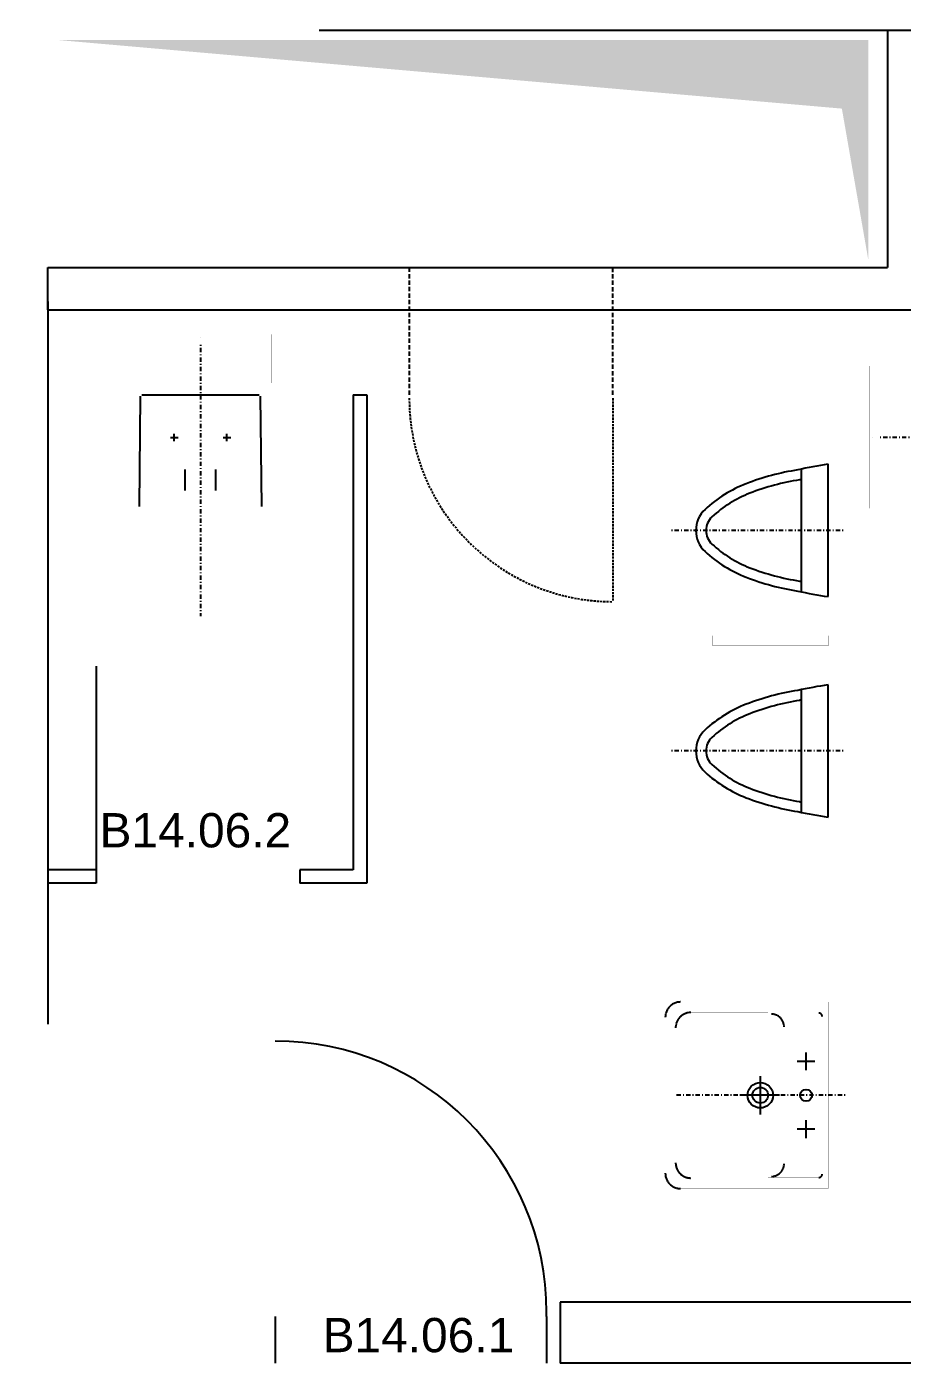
# Model space of a CAD drawing. Extents: x 7705 to 8778, y -6493 to -5330.
# Drawn here: x 8183.2 to 8284.8, y -5740.1 to -5585 of the extents above; entities that cross this region are included whole.
import ezdxf

# ---------------------------------------------------------------- set-up
doc = ezdxf.new("R2010")
doc.units = 0
for name, pattern in [('DASHES', [0.75, 0.5, -0.25]), ('DOT_DASH', [1, 0, -0.25, 0.5, -0.25]), ('SHORT_DASHES', [0.375, 0.25, -0.125])]:
    doc.linetypes.add(name, pattern=pattern)
doc.layers.get('0').update_dxf_attribs({"linetype": 'CONTINUOUS'})
for name, color, linetype in [('A-NEU-AUSSPARUNG', 7, 'CONTINUOUS'), ('A-NEU-GRUNDRISS', 7, 'CONTINUOUS'), ('A-NEU-MOEBLIERUNG', 7, 'CONTINUOUS'), ('A-NEU-TüRPOSITIONEN', 7, 'CONTINUOUS'), ('A-NEU-WAND-BACKSTEIN', 7, 'CONTINUOUS'), ('A-NEU-WAND-BETON', 7, 'CONTINUOUS'), ('FM_OBJEKT_RAUM', 7, 'CONTINUOUS')]:
    doc.layers.add(name, color=color, linetype=linetype)
doc.styles.add('ARIAL', font='ARIAL')

# ---------------------------------------------------------------- blocks, each defined once
blk = doc.blocks.new('*D000006')
at = {"layer": 'FM_OBJEKT_RAUM', "color": 250, "linetype": 'CONTINUOUS', "const_width": 0.00174}
blk.add_lwpolyline([(8185.6938, -5733.0264), (8210.498, -5733.0264), (8245.1426, -5733.0264), (8276.2461, -5733.0264), (8276.2461, -5627.7119), (8185.6938, -5627.7119), (8185.6938, -5733.0264)], close=True, dxfattribs=at)
blk = doc.blocks.new('*D000015')
at = {"layer": 'FM_OBJEKT_RAUM', "color": 250, "linetype": 'CONTINUOUS', "const_width": 0.00174}
blk.add_lwpolyline([(8185.6938, -5612.9482), (8185.6938, -5585.3892), (8283.1348, -5585.3892), (8283.1348, -5612.9482)], close=True, dxfattribs=at)
blk = doc.blocks.new('*D000020')
at = {"layer": 'FM_OBJEKT_RAUM', "color": 250, "linetype": 'CONTINUOUS', "const_width": 0.00174}
blk.add_lwpolyline([(8185.6938, -5617.8691), (8288.0566, -5617.8691), (8288.0566, -5650.3496), (8357.1504, -5650.3496), (8357.1504, -5641.2944), (8360.8906, -5641.2944), (8360.8906, -5677.9082), (8288.0566, -5677.9082), (8288.0566, -5733.0264), (8276.2461, -5733.0264), (8276.2461, -5627.7119), (8185.6938, -5627.7119)], close=True, dxfattribs=at)
blk = doc.blocks.new('*D000022')
at = {"layer": 'FM_OBJEKT_RAUM', "color": 250, "linetype": 'CONTINUOUS', "const_width": 0.00174}
blk.add_lwpolyline([(8366.7969, -5581.0581), (8366.7969, -5599.9561), (8366.7969, -5634.6016), (8366.7969, -5642.4756), (8367.5938, -5642.4756), (8367.5938, -5673.1841), (8366.7969, -5673.1841), (8366.7969, -5740.1133), (8354.9844, -5740.1133), (8320.3398, -5740.1133), (8245.1426, -5740.1133), (8210.498, -5740.1133), (8161.2847, -5740.1133)], dxfattribs=at)
blk = doc.blocks.new('*D000077')
at = {"layer": 'A-NEU-MOEBLIERUNG', "color": 250, "linetype": 'CONTINUOUS'}
for p, q in [((8203.4102, -5621.0977), (8203.4121, -5621.0977)), ((8196.5977, -5627.7119), (8210.2227, -5627.7119)), ((8196.3242, -5640.6655), (8196.4414, -5627.8618)), ((8210.3418, -5627.8628), (8210.498, -5640.6655)), ((8200.3594, -5633.085), (8200.3594, -5632.2251)), ((8206.4629, -5633.085), (8206.4629, -5632.2251)), ((8199.916, -5632.6548), (8200.8027, -5632.6548)), ((8206.0195, -5632.6548), (8206.9043, -5632.6548)), ((8201.6387, -5638.8354), (8201.6387, -5636.3701)), ((8205.1816, -5638.8354), (8205.1816, -5636.3701))]:
    blk.add_line(p, q, dxfattribs=at)
at = {"layer": 'A-NEU-MOEBLIERUNG', "color": 250, "linetype": 'DOT_DASH'}
blk.add_line((8203.4102, -5621.9243), (8203.4102, -5653.4204), dxfattribs=at)
at = {"layer": 'A-NEU-MOEBLIERUNG', "color": 250, "linetype": 'SHORT_DASHES', "const_width": 0.0139}
blk.add_lwpolyline([(8195.1426, -5620.7041), (8211.6777, -5620.7041), (8211.6777, -5626.334), (8195.1426, -5626.334)], close=True, dxfattribs=at)
blk = doc.blocks.new('*D000081')
at = {"layer": 'A-NEU-GRUNDRISS', "color": 250, "linetype": 'CONTINUOUS', "const_width": 0.00174}
blk.add_lwpolyline([(8212.0723, -5702.7119), (8212.0723, -5734.667)], dxfattribs=at)
at = {"layer": 'A-NEU-GRUNDRISS', "color": 250, "linetype": 'CONTINUOUS'}
blk.add_arc((8212.0723, -5734.208), 31.496, 0, 90, dxfattribs=at)
blk = doc.blocks.new('*D000080')
at = {"layer": 'A-NEU-GRUNDRISS', "color": 250, "linetype": 'CONTINUOUS'}
for p, q in [((8212.0723, -5734.667), (8212.0723, -5740.1143)), ((8243.5684, -5734.667), (8243.5684, -5734.208)), ((8243.5684, -5734.667), (8243.5684, -5740.1143))]:
    blk.add_line(p, q, dxfattribs=at)
at = {"color": 0, "linetype": 'BYBLOCK'}
blk.add_blockref('*D000081', (0, 0), dxfattribs=at)
blk = doc.blocks.new('*D000092')
at = {"layer": 'A-NEU-AUSSPARUNG', "color": 250, "linetype": 'DASHES', "const_width": 0.00174}
blk.add_lwpolyline([(8185.6938, -5585.3896), (8282.1504, -5585.3896), (8282.1504, -5612.9482), (8185.6938, -5612.9482)], close=True, dxfattribs=at)
at = {"layer": 'A-NEU-AUSSPARUNG', "color": 250, "linetype": 'CONTINUOUS'}
blk.add_solid([(8186.7173, -5586.5264), (8280.8906, -5586.5264), (8277.8379, -5594.499), (8280.8906, -5611.9639)], dxfattribs=at)
blk = doc.blocks.new('*D000093')
at = {"layer": 'A-NEU-MOEBLIERUNG', "color": 250, "linetype": 'CONTINUOUS'}
for p, q in [((8288.0566, -5639.4453), (8288.0566, -5625.8208)), ((8288.207, -5625.7026), (8301.0098, -5625.5464)), ((8293, -5630.0249), (8293, -5629.1387)), ((8293.4297, -5629.582), (8292.5703, -5629.582)), ((8299.1797, -5630.8613), (8296.7148, -5630.8613)), ((8281.4414, -5632.6328), (8281.4414, -5632.6318)), ((8293, -5636.127), (8293, -5635.2412)), ((8299.1797, -5634.4048), (8296.7148, -5634.4048)), ((8293.4297, -5635.6841), (8292.5703, -5635.6841)), ((8301.0098, -5639.7197), (8288.207, -5639.6025))]:
    blk.add_line(p, q, dxfattribs=at)
at = {"layer": 'A-NEU-MOEBLIERUNG', "color": 250, "linetype": 'DOT_DASH'}
blk.add_line((8282.2695, -5632.6328), (8313.7656, -5632.6328), dxfattribs=at)
at = {"layer": 'A-NEU-MOEBLIERUNG', "color": 250, "linetype": 'SHORT_DASHES', "const_width": 0.0139}
blk.add_lwpolyline([(8281.0488, -5640.9009), (8281.0488, -5624.3652), (8286.6777, -5624.3652), (8286.6777, -5640.9009)], close=True, dxfattribs=at)
blk = doc.blocks.new('*D000103')
at = {"layer": 'A-NEU-MOEBLIERUNG', "color": 250, "linetype": 'CONTINUOUS', "const_width": 0.0139}
for points in [[(8269.7246, -5699.5947), (8269.7129, -5699.5942)], [(8269.8184, -5699.6011), (8269.7871, -5699.5986)], [(8269.9844, -5699.6274), (8269.9434, -5699.6191)], [(8270.1035, -5699.6592), (8270.1035, -5699.6592)], [(8270.3652, -5699.7695), (8270.3301, -5699.751)], [(8270.4688, -5699.8315), (8270.4688, -5699.8311)], [(8270.6719, -5699.9927), (8270.6582, -5699.979)], [(8270.8789, -5700.2363), (8270.8789, -5700.2363)], [(8270.9609, -5700.374), (8270.9609, -5700.374)], [(8271.0273, -5700.5215), (8271.0273, -5700.521)], [(8271.0781, -5700.6772), (8271.0781, -5700.6763)], [(8271.1172, -5700.8706), (8271.1113, -5700.8384)], [(8271.127, -5701.0078), (8271.125, -5700.9761)], [(8271.127, -5716.9712), (8271.127, -5701.0508)], [(8270.9316, -5717.7007), (8270.9316, -5717.7002)], [(8270.9883, -5717.5938), (8271.0039, -5717.5566)], [(8271.084, -5717.3257), (8271.084, -5717.3247)], [(8271.1094, -5717.2031), (8271.1172, -5717.1509)], [(8271.125, -5717.0454), (8271.127, -5717.0137)], [(8269.7129, -5718.4272), (8269.7246, -5718.4268)], [(8269.7871, -5718.4233), (8269.8184, -5718.4204)], [(8269.9434, -5718.4023), (8269.9648, -5718.3979)], [(8270.123, -5718.3564), (8270.123, -5718.356)], [(8270.2734, -5718.2969), (8270.2754, -5718.2969)], [(8270.418, -5718.2222), (8270.418, -5718.2222)], [(8270.5508, -5718.1323), (8270.5508, -5718.1323)], [(8270.7813, -5717.9131), (8270.7949, -5717.8975)]]:
    blk.add_lwpolyline(points, dxfattribs=at)
at = {"layer": 'A-NEU-MOEBLIERUNG', "color": 250, "linetype": 'CONTINUOUS'}
for centre, radius, start, end in [((8269.6699, -5701.0801), 1.486, 88.348984, 90), ((8269.6914, -5700.7007), 1.1065, 85.036095, 88.348984), ((8269.7246, -5700.6943), 1.0974, 78.44342, 85.036095), ((8269.7676, -5700.6865), 1.0806, 71.91626, 78.44342), ((8269.4355, -5701.708), 2.1553, 68.680031, 71.91626), ((8269.8223, -5700.7148), 1.089, 62.280197, 68.680031), ((8269.8574, -5700.7354), 1.091, 55.956432, 62.280197), ((8269.2441, -5701.645), 2.1886, 52.814159, 55.956432), ((8269.9023, -5700.7769), 1.0988, 46.559757, 52.814159), ((8269.6621, -5701.0581), 1.4674, 40.314014, 46.557911), ((8269.668, -5701.0542), 1.4613, 34.042439, 40.314014), ((8269.6738, -5701.0498), 1.4533, 27.718473, 34.042439), ((8269.6836, -5701.0459), 1.444, 21.318293, 27.718473), ((8269.6895, -5701.0439), 1.4374, 14.832461, 21.318293), ((8269.6895, -5701.0454), 1.4377, 8.265645, 14.832461), ((8270.209, -5701.0024), 0.9177, 1.645211, 8.265645), ((8269.6367, -5701.0508), 1.491, 0, 1.645211), ((8269.998, -5717.1421), 1.0878, 329.11383, 335.47339), ((8270.0156, -5717.105), 1.0877, 335.47339, 341.91464), ((8269.0039, -5716.7749), 2.1519, 341.91464, 345.17313), ((8270.0371, -5717.0479), 1.0823, 345.17313, 351.73785), ((8270.207, -5717.019), 0.9184, 351.73785, 358.35211), ((8269.6387, -5716.9712), 1.4888, 358.3521, 0), ((8269.6699, -5716.9414), 1.4863, 270, 271.6507), ((8269.6914, -5717.3203), 1.1072, 271.6507, 274.96121), ((8269.7246, -5717.3271), 1.0972, 274.96121, 281.55713), ((8269.6758, -5716.9907), 1.4365, 281.55713, 288.08508), ((8269.6758, -5716.9868), 1.4401, 288.08508, 294.52808), ((8269.6738, -5716.9795), 1.4484, 294.52808, 300.88901), ((8269.6699, -5716.9712), 1.4575, 300.88901, 307.18356), ((8269.666, -5716.9658), 1.4641, 307.18356, 313.43976), ((8269.6641, -5716.9644), 1.4663, 313.43976, 319.68805), ((8269.957, -5717.1875), 1.0974, 319.68634, 325.9577), ((8269.0586, -5716.5806), 2.1821, 325.9577, 329.11383)]:
    blk.add_arc(centre, radius, start, end, dxfattribs=at)
blk = doc.blocks.new('*D000104')
at = {"layer": 'A-NEU-MOEBLIERUNG', "color": 250, "linetype": 'CONTINUOUS', "const_width": 0.0139}
for points in [[(8269.2773, -5699.4697), (8275.166, -5699.4697)], [(8275.1855, -5699.4707), (8275.2012, -5699.4712)], [(8275.25, -5699.4785), (8275.2637, -5699.4824)], [(8275.3359, -5699.5088), (8275.3359, -5699.5088)], [(8275.4004, -5699.5479), (8275.4082, -5699.5537)], [(8275.4863, -5699.6357), (8275.4863, -5699.6357)], [(8275.5156, -5699.6846), (8275.5156, -5699.6846)], [(8275.5391, -5699.7373), (8275.5391, -5699.7378)], [(8275.5527, -5699.7939), (8275.5547, -5699.8086)], [(8275.5586, -5699.8384), (8275.5586, -5699.8433)], [(8275.5586, -5699.8638), (8275.5586, -5718.1582)], [(8275.166, -5718.5518), (8269.2773, -5718.5518)], [(8275.2012, -5718.5503), (8275.1855, -5718.5513)], [(8275.2539, -5718.5415), (8275.25, -5718.543)], [(8275.3105, -5718.5244), (8275.3105, -5718.5244)], [(8275.3613, -5718.4995), (8275.3613, -5718.5)], [(8275.457, -5718.4229), (8275.4512, -5718.4297)], [(8275.502, -5718.3618), (8275.502, -5718.3623)], [(8275.5391, -5718.2842), (8275.5352, -5718.2935)], [(8275.5547, -5718.2129), (8275.5527, -5718.2275)], [(8275.5586, -5718.1782), (8275.5586, -5718.1831)]]:
    blk.add_lwpolyline(points, dxfattribs=at)
at = {"layer": 'A-NEU-MOEBLIERUNG', "color": 250, "linetype": 'CONTINUOUS'}
for centre, radius, start, end in [((8275.166, -5699.8726), 0.4027, 87.130341, 90), ((8275.1875, -5699.7178), 0.2468, 75.595459, 87.130341), ((8275.168, -5699.8584), 0.3881, 64.288986, 75.595459), ((8275.166, -5699.8628), 0.3927, 53.22105, 64.288986), ((8275.2305, -5699.792), 0.297, 42.292198, 53.22105), ((8275.0117, -5699.9907), 0.5927, 36.803078, 42.292198), ((8275.25, -5699.8125), 0.2949, 25.745655, 36.803078), ((8274.9922, -5699.937), 0.581, 20.098789, 25.745655), ((8275.2637, -5699.8379), 0.2919, 8.678981, 20.098789), ((8275.2617, -5699.8535), 0.2969, 2.881687, 8.678981), ((8275.1582, -5699.8638), 0.4007, 0, 2.881687), ((8275.166, -5718.1504), 0.4012, 270, 272.88025), ((8275.1875, -5718.3037), 0.2472, 272.88025, 284.39078), ((8275.1113, -5717.9814), 0.5782, 284.39078, 290.10843), ((8275.209, -5718.2485), 0.2937, 290.10843, 301.26984), ((8275.0547, -5717.9951), 0.59, 301.26984, 306.79074), ((8275.2305, -5718.2295), 0.2974, 306.79074, 317.71887), ((8275.1641, -5718.1572), 0.3949, 317.71887, 328.70459), ((8275.168, -5718.1592), 0.3901, 328.70459, 339.884), ((8275.2617, -5718.1826), 0.2953, 339.884, 351.32379), ((8275.2617, -5718.168), 0.2971, 351.32379, 357.11829), ((8275.1582, -5718.1582), 0.4007, 357.11829, 0)]:
    blk.add_arc(centre, radius, start, end, dxfattribs=at)
blk = doc.blocks.new('*D000105')
at = {"layer": 'A-NEU-MOEBLIERUNG', "color": 250, "linetype": 'CONTINUOUS', "const_width": 0.0139}
for points in [[(8258.6797, -5700.4873), (8258.6797, -5700.4868)], [(8258.7598, -5700.3223), (8258.7598, -5700.3223)], [(8258.8555, -5700.1675), (8258.8574, -5700.1675)], [(8259.2305, -5699.7744), (8259.2305, -5699.7739)], [(8259.3789, -5699.6704), (8259.3789, -5699.6704)], [(8259.5391, -5699.582), (8259.5391, -5699.582)], [(8259.709, -5699.5107), (8259.709, -5699.5103)], [(8259.8867, -5699.4565), (8259.8867, -5699.4561)], [(8260.0723, -5699.4214), (8260.1074, -5699.4165)], [(8260.2285, -5699.4067), (8260.2637, -5699.4058)], [(8260.3125, -5699.4053), (8269.2773, -5699.4053)], [(8258.541, -5701.1279), (8258.543, -5701.1162)], [(8258.541, -5716.8452), (8258.541, -5716.8447), (8258.541, -5701.1768)], [(8258.5469, -5701.0435), (8258.5488, -5701.0078)], [(8258.5684, -5700.8657), (8258.5723, -5700.8423)], [(8258.6172, -5700.6616), (8258.6172, -5700.6606)], [(8258.543, -5716.9058), (8258.541, -5716.8936)], [(8258.5488, -5717.0137), (8258.5469, -5716.978)], [(8258.5723, -5717.1792), (8258.5684, -5717.1558)], [(8258.6172, -5717.3608), (8258.6172, -5717.3604)], [(8258.6797, -5717.5347), (8258.6797, -5717.5342)], [(8258.7598, -5717.6997), (8258.7598, -5717.6992)], [(8258.8574, -5717.8545), (8258.8555, -5717.854)], [(8259.2305, -5718.2476), (8259.2305, -5718.2476)], [(8259.3789, -5718.3511), (8259.3789, -5718.3511)], [(8259.5391, -5718.4395), (8259.5391, -5718.4395)], [(8259.709, -5718.5112), (8259.709, -5718.5107)], [(8259.8867, -5718.5654), (8259.8867, -5718.5649)], [(8260.1074, -5718.6055), (8260.0723, -5718.6001)], [(8260.2637, -5718.6157), (8260.2285, -5718.6147)], [(8269.2773, -5718.6167), (8260.3125, -5718.6167)]]:
    blk.add_lwpolyline(points, dxfattribs=at)
at = {"layer": 'A-NEU-MOEBLIERUNG', "color": 250, "linetype": 'CONTINUOUS'}
for centre, radius, start, end in [((8260.293, -5701.1694), 1.7504, 157.07607, 163.10611), ((8260.3008, -5701.1719), 1.7588, 151.11926, 157.07607), ((8260.3105, -5701.1768), 1.7692, 145.22578, 151.11926), ((8260.3164, -5701.1812), 1.7778, 139.37515, 145.22578), ((8260.3203, -5701.1846), 1.7832, 133.54549, 139.37669), ((8260.3203, -5701.1831), 1.7809, 127.70827, 133.54549), ((8260.3145, -5701.1772), 1.7736, 121.83859, 127.70827), ((8260.3105, -5701.1685), 1.7636, 115.91422, 121.83859), ((8260.3066, -5701.1592), 1.7537, 109.9202, 115.91422), ((8260.3047, -5701.1533), 1.7477, 103.8513, 109.9202), ((8260.3066, -5701.1553), 1.7501, 97.714592, 103.8513), ((8260.2578, -5700.5239), 1.1176, 91.538818, 97.714592), ((8260.3125, -5701.2153), 1.8104, 90, 91.538818), ((8259.8887, -5701.1523), 1.3474, 175.369, 178.45895), ((8260.3496, -5701.1768), 1.8078, 178.45895, 180), ((8259.8809, -5701.1157), 1.3354, 169.20909, 175.369), ((8260.2891, -5701.1694), 1.748, 163.10611, 169.20909), ((8260.3496, -5716.8452), 1.8078, 180, 181.54106), ((8259.8887, -5716.8696), 1.3466, 181.54106, 184.63275), ((8259.8809, -5716.9058), 1.3358, 184.63275, 190.78879), ((8260.2891, -5716.8521), 1.7477, 190.78879, 196.89259), ((8260.291, -5716.8525), 1.7501, 196.89259, 202.92357), ((8260.3008, -5716.8496), 1.7585, 202.92357, 208.88113), ((8260.3086, -5716.8452), 1.7688, 208.88113, 214.77567), ((8260.3164, -5716.8403), 1.7776, 214.77567, 220.62633), ((8260.3223, -5716.8364), 1.7839, 220.62633, 226.45502), ((8260.3184, -5716.8389), 1.7807, 226.45639, 232.29424), ((8260.3145, -5716.8442), 1.7737, 232.29424, 238.16348), ((8260.3105, -5716.853), 1.7637, 238.16348, 244.08746), ((8260.3066, -5716.8618), 1.7539, 244.08746, 250.08069), ((8260.3047, -5716.8677), 1.7479, 250.08069, 256.14853), ((8260.3066, -5716.8657), 1.7503, 256.14853, 262.28442), ((8260.2578, -5717.498), 1.1172, 262.28442, 268.46423), ((8260.3125, -5716.8027), 1.8141, 268.46423, 270)]:
    blk.add_arc(centre, radius, start, end, dxfattribs=at)
blk = doc.blocks.new('*D000106')
at = {"layer": 'A-NEU-MOEBLIERUNG', "color": 250, "linetype": 'CONTINUOUS', "const_width": 0.0139}
for points in [[(8257.6719, -5698.9341), (8257.6719, -5698.9341)], [(8258.0977, -5698.5078), (8258.0977, -5698.5083)], [(8258.2695, -5698.4009), (8258.2695, -5698.4009)], [(8258.4531, -5698.3135), (8258.4531, -5698.3135)], [(8258.6484, -5698.2471), (8258.6484, -5698.2476)], [(8258.8926, -5698.1982), (8258.8516, -5698.2041)], [(8259.0645, -5698.1851), (8259.0254, -5698.186)], [(8259.1191, -5719.8374), (8276.2461, -5719.8374), (8276.2461, -5698.1841), (8259.1191, -5698.1841)], [(8257.3496, -5699.8882), (8257.3477, -5699.9019)], [(8257.3477, -5699.9556), (8257.3477, -5718.0659), (8257.3477, -5718.0659)], [(8257.3555, -5699.7949), (8257.3535, -5699.8076)], [(8257.3711, -5699.6636), (8257.3672, -5699.689)], [(8257.4102, -5699.4844), (8257.4043, -5699.5098)], [(8257.4766, -5699.2896), (8257.4766, -5699.2905)], [(8257.5645, -5699.1055), (8257.5645, -5699.106)], [(8257.3477, -5718.1201), (8257.3496, -5718.1602)], [(8257.3613, -5718.293), (8257.3672, -5718.333)], [(8257.4102, -5718.5361), (8257.4102, -5718.5376)], [(8257.4766, -5718.7314), (8257.4766, -5718.7324)], [(8257.5645, -5718.9155), (8257.5645, -5718.916)], [(8257.6719, -5719.0874), (8257.6719, -5719.0879)], [(8258.0977, -5719.5137), (8258.0977, -5719.5137)], [(8258.2695, -5719.6206), (8258.2695, -5719.6211)], [(8258.4531, -5719.708), (8258.4531, -5719.7085)], [(8258.6484, -5719.7744), (8258.6738, -5719.7813)], [(8258.8281, -5719.814), (8258.8535, -5719.8174)], [(8258.959, -5719.8301), (8258.9707, -5719.8315)], [(8259.0527, -5719.8364), (8259.0645, -5719.8369)]]:
    blk.add_lwpolyline(points, dxfattribs=at)
at = {"layer": 'A-NEU-MOEBLIERUNG', "color": 250, "linetype": 'CONTINUOUS'}
for centre, radius, start, end in [((8259.1152, -5699.9556), 1.7691, 144.73341, 151.28133), ((8259.125, -5699.9609), 1.7789, 138.23761, 144.73341), ((8259.1289, -5699.9648), 1.7843, 131.76112, 138.23746), ((8259.125, -5699.9604), 1.7789, 125.26485, 131.76112), ((8259.1191, -5699.9526), 1.7693, 118.71791, 125.26485), ((8259.1133, -5699.9424), 1.7576, 112.09204, 118.71791), ((8259.1113, -5699.9336), 1.7486, 105.37476, 112.09204), ((8259.1133, -5699.9326), 1.748, 98.569511, 105.37476), ((8259.0586, -5699.3018), 1.1161, 91.705513, 98.569511), ((8259.1191, -5699.998), 1.814, 90, 91.705513), ((8259.1543, -5699.9556), 1.8071, 178.28816, 180), ((8258.6934, -5699.9287), 1.3448, 174.85196, 178.28816), ((8259.1309, -5699.9551), 1.7842, 171.42535, 174.85196), ((8258.6836, -5699.8618), 1.3275, 164.6264, 171.42535), ((8259.0957, -5699.9478), 1.7482, 157.90794, 164.6264), ((8259.1055, -5699.9502), 1.7573, 151.28133, 157.90794), ((8259.1602, -5718.0659), 1.8135, 180, 181.70578), ((8258.4648, -5718.127), 1.1158, 181.70578, 188.5706), ((8259.0957, -5718.0728), 1.7476, 188.5706, 195.37659), ((8259.0957, -5718.0737), 1.7483, 195.37659, 202.09451), ((8259.1055, -5718.0713), 1.7573, 202.09451, 208.72098), ((8259.1152, -5718.0659), 1.7691, 208.72098, 215.26851), ((8259.123, -5718.0605), 1.7786, 215.26851, 221.76538), ((8259.1289, -5718.0571), 1.7841, 221.76538, 228.24237), ((8259.125, -5718.061), 1.7787, 228.24248, 234.73891), ((8259.1191, -5718.0693), 1.7689, 234.73891, 241.28749), ((8259.1133, -5718.0801), 1.7571, 241.28749, 247.91475), ((8259.1113, -5718.0884), 1.7481, 247.91475, 254.63374), ((8259.0254, -5718.501), 1.3275, 254.63374, 261.43314), ((8259.1191, -5718.0532), 1.7844, 261.43314, 264.85983), ((8259.0918, -5718.4922), 1.345, 264.85983, 268.29614), ((8259.1191, -5718.0303), 1.8074, 268.29614, 270.00797)]:
    blk.add_arc(centre, radius, start, end, dxfattribs=at)
blk = doc.blocks.new('*D000102')
at = {"layer": 'A-NEU-MOEBLIERUNG', "color": 250, "linetype": 'CONTINUOUS'}
for p, q in [((8274.7188, -5705.0737), (8272.6523, -5705.0737)), ((8273.6855, -5706.1074), (8273.6855, -5704.04)), ((8268.3711, -5706.7988), (8268.3711, -5711.2227)), ((8270.584, -5709.0107), (8266.1602, -5709.0107)), ((8274.7188, -5712.9478), (8272.6523, -5712.9478)), ((8273.6855, -5713.9814), (8273.6855, -5711.9146))]:
    blk.add_line(p, q, dxfattribs=at)
at = {"layer": 'A-NEU-MOEBLIERUNG', "color": 250, "linetype": 'DOT_DASH'}
blk.add_line((8278.2129, -5709.0107), (8258.5293, -5709.0107), dxfattribs=at)
at = {"layer": 'A-NEU-MOEBLIERUNG', "color": 250, "linetype": 'CONTINUOUS'}
for centre, radius in [((8268.3711, -5709.0107), 1.4747), ((8268.3711, -5709.0107), 0.9055), ((8273.6855, -5709.0107), 0.6889)]:
    blk.add_circle(centre, radius, dxfattribs=at)
at = {"color": 0, "linetype": 'BYBLOCK'}
for name in ['*D000106', '*D000105', '*D000104', '*D000103']:
    blk.add_blockref(name, (0, 0), dxfattribs=at)
blk = doc.blocks.new('*D000107')
at = {"layer": 'A-NEU-GRUNDRISS', "color": 250, "linetype": 'CONTINUOUS'}
for p, q in [((8191.3042, -5659.2075), (8191.3042, -5682.8296)), ((8191.3042, -5682.8296), (8191.3052, -5682.8296)), ((8214.9258, -5682.8296), (8214.9277, -5682.8296)), ((8191.3042, -5684.4043), (8191.3052, -5684.4043)), ((8214.9258, -5684.4043), (8214.9277, -5684.4043))]:
    blk.add_line(p, q, dxfattribs=at)
blk = doc.blocks.new('*D000108')
at = {"layer": 'A-NEU-MOEBLIERUNG', "color": 250, "linetype": 'CONTINUOUS'}
for p, q in [((8273.0957, -5636.3452), (8273.0957, -5650.5742)), ((8276.2461, -5651.1367), (8276.2461, -5635.7827))]:
    blk.add_line(p, q, dxfattribs=at)
at = {"layer": 'A-NEU-MOEBLIERUNG', "color": 250, "linetype": 'DOT_DASH'}
blk.add_line((8277.9766, -5643.46), (8257.9785, -5643.46), dxfattribs=at)
at = {"layer": 'A-NEU-MOEBLIERUNG', "color": 250, "linetype": 'CONTINUOUS'}
for centre, radius, start, end in [((8277.3672, -5665.6772), 29.618, 99.046448, 111.02577), ((8283.9453, -5687.9849), 52.767, 98.389992, 102.29228), ((8272.0801, -5651.9194), 14.8788, 111.02573, 132.86063), ((8277.3672, -5665.6772), 28.4369, 98.979309, 111.02583), ((8283.9453, -5687.9849), 51.5859, 102.14028, 102.32961), ((8272.0801, -5651.9194), 13.6977, 111.02585, 132.86064), ((8264.2285, -5643.46), 3.3379, 132.86063, 180), ((8264.2285, -5643.46), 2.1568, 132.86002, 180), ((8264.2285, -5643.46), 3.3379, 180, 227.13937), ((8264.2285, -5643.46), 2.1568, 180, 227.13997), ((8272.0801, -5635), 14.8788, 227.1394, 248.97427), ((8272.0801, -5635), 13.6977, 227.13951, 248.97414), ((8277.3672, -5621.2422), 28.4369, 248.97417, 261.02069), ((8277.3672, -5621.2422), 29.618, 248.97424, 260.95355), ((8283.9453, -5598.9346), 51.5859, 257.67038, 257.85968), ((8283.9453, -5598.9346), 52.767, 257.70773, 261.61002)]:
    blk.add_arc(centre, radius, start, end, dxfattribs=at)
blk = doc.blocks.new('*D000109')
at = {"layer": 'A-NEU-MOEBLIERUNG', "color": 250, "linetype": 'CONTINUOUS'}
for p, q in [((8276.2461, -5676.7275), (8276.2461, -5661.373)), ((8273.0957, -5661.9355), (8273.0957, -5676.165))]:
    blk.add_line(p, q, dxfattribs=at)
at = {"layer": 'A-NEU-MOEBLIERUNG', "color": 250, "linetype": 'DOT_DASH'}
blk.add_line((8277.9766, -5669.0503), (8257.9785, -5669.0503), dxfattribs=at)
at = {"layer": 'A-NEU-MOEBLIERUNG', "color": 250, "linetype": 'CONTINUOUS'}
for centre, radius, start, end in [((8283.9453, -5713.5752), 52.767, 98.389992, 102.29228), ((8277.3672, -5691.2676), 29.618, 99.046448, 111.02577), ((8277.3672, -5691.2676), 28.4369, 98.979309, 111.02583), ((8283.9453, -5713.5752), 51.5859, 102.14028, 102.32961), ((8272.0801, -5677.5098), 14.8788, 111.02573, 132.86063), ((8272.0801, -5677.5098), 13.6977, 111.02585, 132.86064), ((8264.2285, -5669.0503), 3.3379, 132.86063, 180), ((8264.2285, -5669.0503), 2.1568, 132.86002, 180), ((8264.2285, -5669.0503), 3.3379, 180, 227.13937), ((8264.2285, -5669.0503), 2.1568, 180, 227.13997), ((8272.0801, -5660.5908), 13.6977, 227.13951, 248.97414), ((8272.0801, -5660.5908), 14.8788, 227.1394, 248.97427), ((8277.3672, -5646.833), 28.4369, 248.97417, 261.02069), ((8277.3672, -5646.833), 29.618, 248.97424, 260.95355), ((8283.9453, -5624.5254), 51.5859, 257.67038, 257.85968), ((8283.9453, -5624.5254), 52.767, 257.70773, 261.61002)]:
    blk.add_arc(centre, radius, start, end, dxfattribs=at)

msp = doc.modelspace()

# ---------------------------------------------------------------- linework, layer by layer
at = {"layer": 'A-NEU-GRUNDRISS', "color": 250, "linetype": 'DASHES'}
for p, q in [((8227.623, -5612.9482), (8227.623, -5627.7119)), ((8251.2461, -5627.7119), (8251.2461, -5612.9482))]:
    msp.add_line(p, q, dxfattribs=at)
at = {"layer": 'A-NEU-GRUNDRISS', "color": 250, "linetype": 'SHORT_DASHES'}
msp.add_line((8251.2461, -5628.1055), (8251.2461, -5651.7275), dxfattribs=at)
at = {"layer": 'A-NEU-GRUNDRISS', "color": 250, "linetype": 'CONTINUOUS', "const_width": 0.00174}
for points in [[(8185.6938, -5626.7275), (8276.2461, -5626.7275), (8276.2461, -5627.7119), (8185.6938, -5627.7119)], [(8276.2461, -5626.7275), (8277.2285, -5626.7275), (8277.2285, -5733.0264), (8276.2461, -5733.0264)], [(8251.0488, -5684.7983), (8276.2461, -5684.7983), (8276.2461, -5686.373), (8251.0488, -5686.373)]]:
    msp.add_lwpolyline(points, close=True, dxfattribs=at)
at = {"layer": 'A-NEU-GRUNDRISS', "color": 250, "linetype": 'SHORT_DASHES'}
msp.add_arc((8251.2461, -5628.1055), 23.622, 180, 270, dxfattribs=at)
at = {"layer": 'A-NEU-MOEBLIERUNG', "color": 250, "linetype": 'CONTINUOUS'}
for p, q in [((8221.127, -5627.7119), (8221.127, -5682.8296)), ((8221.127, -5627.7119), (8222.7012, -5627.7119)), ((8222.7012, -5627.7119), (8222.7012, -5684.4043)), ((8185.6938, -5682.8296), (8185.6938, -5684.4043)), ((8191.3042, -5682.8296), (8185.6938, -5682.8296)), ((8191.3042, -5682.8296), (8191.3042, -5684.4043)), ((8214.9258, -5682.8296), (8214.9258, -5684.4043)), ((8221.127, -5682.8296), (8214.9258, -5682.8296)), ((8191.3042, -5684.4043), (8185.6938, -5684.4043)), ((8222.7012, -5684.4043), (8214.9258, -5684.4043))]:
    msp.add_line(p, q, dxfattribs=at)
at = {"layer": 'A-NEU-MOEBLIERUNG', "color": 250, "linetype": 'CONTINUOUS', "const_width": 0.0139}
msp.add_lwpolyline([(8262.8594, -5655.6646), (8276.2461, -5655.6646), (8276.2461, -5656.8457), (8262.8594, -5656.8457)], close=True, dxfattribs=at)
at = {"layer": 'A-NEU-WAND-BACKSTEIN', "color": 250, "linetype": 'CONTINUOUS'}
for p, q in [((8283.1348, -5585.3892), (8283.1348, -5612.9482)), ((8283.1348, -5585.3892), (8288.0566, -5585.3892)), ((8185.6938, -5612.9482), (8283.1348, -5612.9482)), ((8185.6938, -5617.8691), (8185.6938, -5612.9482)), ((8185.6938, -5617.8691), (8288.0566, -5617.8691))]:
    msp.add_line(p, q, dxfattribs=at)
at = {"layer": 'A-NEU-WAND-BETON', "color": 250, "linetype": 'CONTINUOUS'}
for p, q in [((8217.1895, -5585.3892), (8327.4258, -5585.3892)), ((8185.6938, -5616.8848), (8185.6938, -5700.7432)), ((8245.1426, -5733.0264), (8245.1426, -5740.1133)), ((8320.3398, -5733.0264), (8245.1426, -5733.0264)), ((8320.3398, -5740.1133), (8245.1426, -5740.1133))]:
    msp.add_line(p, q, dxfattribs=at)

# ---------------------------------------------------------------- block references
at = {"color": 0, "linetype": 'BYBLOCK'}
for name in ['*D000022', '*D000015', '*D000092', '*D000020', '*D000077', '*D000093', '*D000006', '*D000108', '*D000107', '*D000109', '*D000102', '*D000080']:
    msp.add_blockref(name, (0, 0), dxfattribs=at)

# ---------------------------------------------------------------- texts
at = {"layer": 'A-NEU-TüRPOSITIONEN', "color": 250, "linetype": 'CONTINUOUS', "style": 'ARIAL'}
for s, p in [('B14.06.2', (8191.6841, -5680.2396)), ('B14.06.1', (8217.5703, -5738.8343))]:
    msp.add_text(s, height=3.97701, dxfattribs=at).set_placement(p)

doc.saveas('drawing.dxf')
